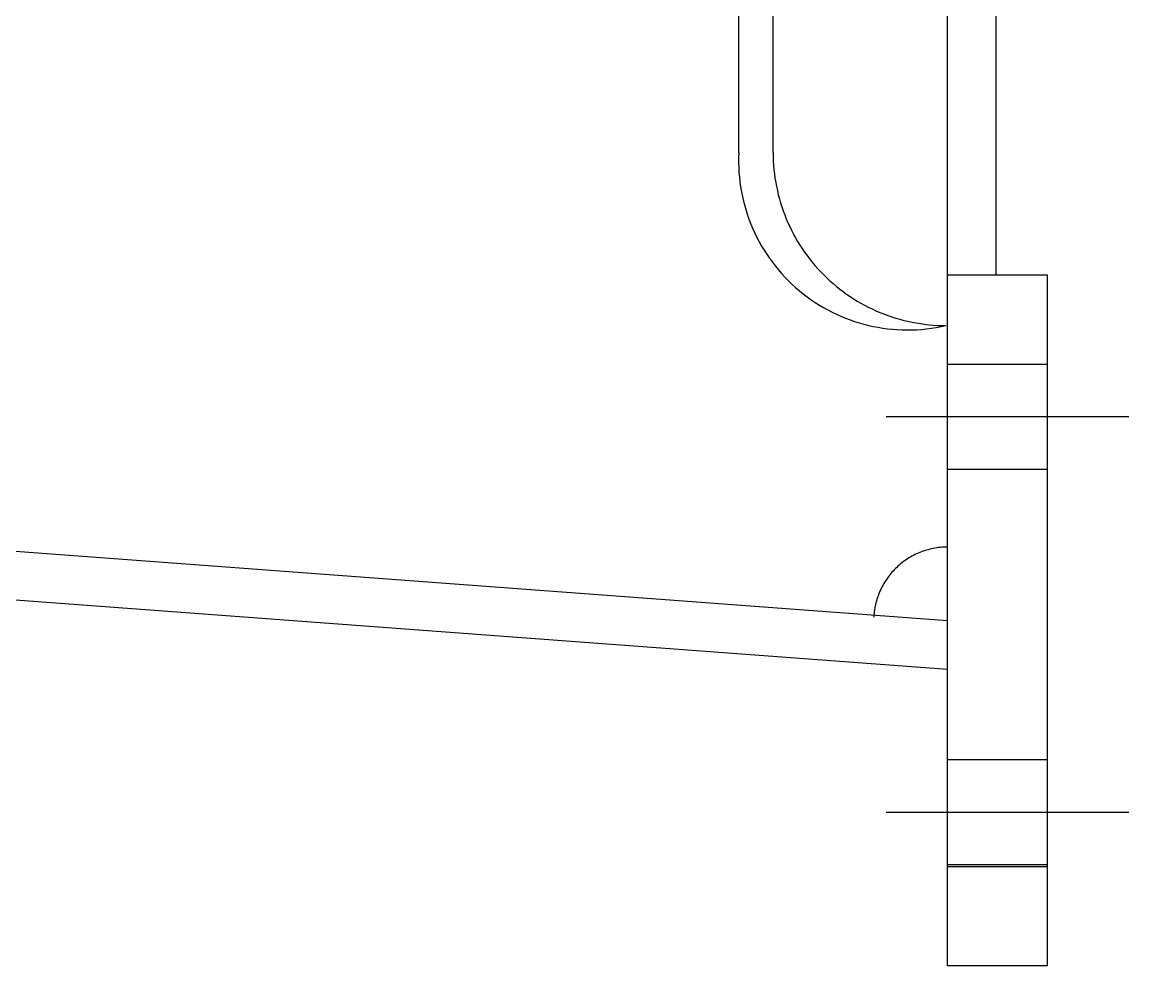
# Model space of a CAD drawing. Header units: millimetres. Extents: x 0 to 21000, y 0 to 14850.
# Drawn here: x 15657 to 16226, y 8006 to 8492 of the extents above; entities that cross this region are included whole.
import ezdxf

# ---------------------------------------------------------------- set-up
doc = ezdxf.new("R2010")
doc.units = ezdxf.units.MM
doc.header["$LTSCALE"] = 500
doc.linetypes.add('K', pattern=[2.5, 1.25, -0.25, 0.25, -0.25, 0.25, -0.25])
doc.layers.add('07', color=6, linetype='K')

# ---------------------------------------------------------------- blocks, each defined once
blk = doc.blocks.new('erewre')
at = {"layer": '07', "color": 6, "linetype": 'K'}
for p, q in [((9579.32, 9910.03), (9579.32, 9785.12)), ((9782.82, 9910.03), (9782.82, 9785.12)), ((9861.82, 9868.16), (9506.32, 9868.16)), ((9506.32, 9868.16), (9506.32, 9816.66)), ((9552.32, 9868.16), (9552.32, 9816.66)), ((9606.32, 9868.16), (9606.32, 9816.66)), ((9755.82, 9868.16), (9755.82, 9816.66)), ((9809.82, 9868.16), (9809.82, 9816.66)), ((9810.82, 9868.16), (9810.82, 9816.66)), ((9861.82, 9868.16), (9861.82, 9816.66)), ((9506.32, 9841.66), (8661.82, 9841.66)), ((9861.82, 9816.66), (8318.82, 9816.66)), ((9684.32, 9816.66), (9493.47, 7251.75)), ((9709.39, 9816.66), (9518.4, 7249.9)), ((9443.32, 9726.86), (8712.32, 9727.66)), ((9443.3, 9709.18), (8712.3, 9709.98))]:
    blk.add_line(p, q, dxfattribs=at)
for centre, radius, start, end in [((9443.32, 9815.86), 89, 270, 0), ((9447.5, 9796.16), 87.08, 267.248, 13.0764), ((9684.32, 9816.66), 38, 180, 266.9628)]:
    blk.add_arc(centre, radius, start, end, dxfattribs=at)

msp = doc.modelspace()

# ---------------------------------------------------------------- block references
at = {"layer": '07', "rotation": 270}
msp.add_blockref('erewre', (6316.36, 17868.1), dxfattribs=at)

doc.saveas('drawing.dxf')
